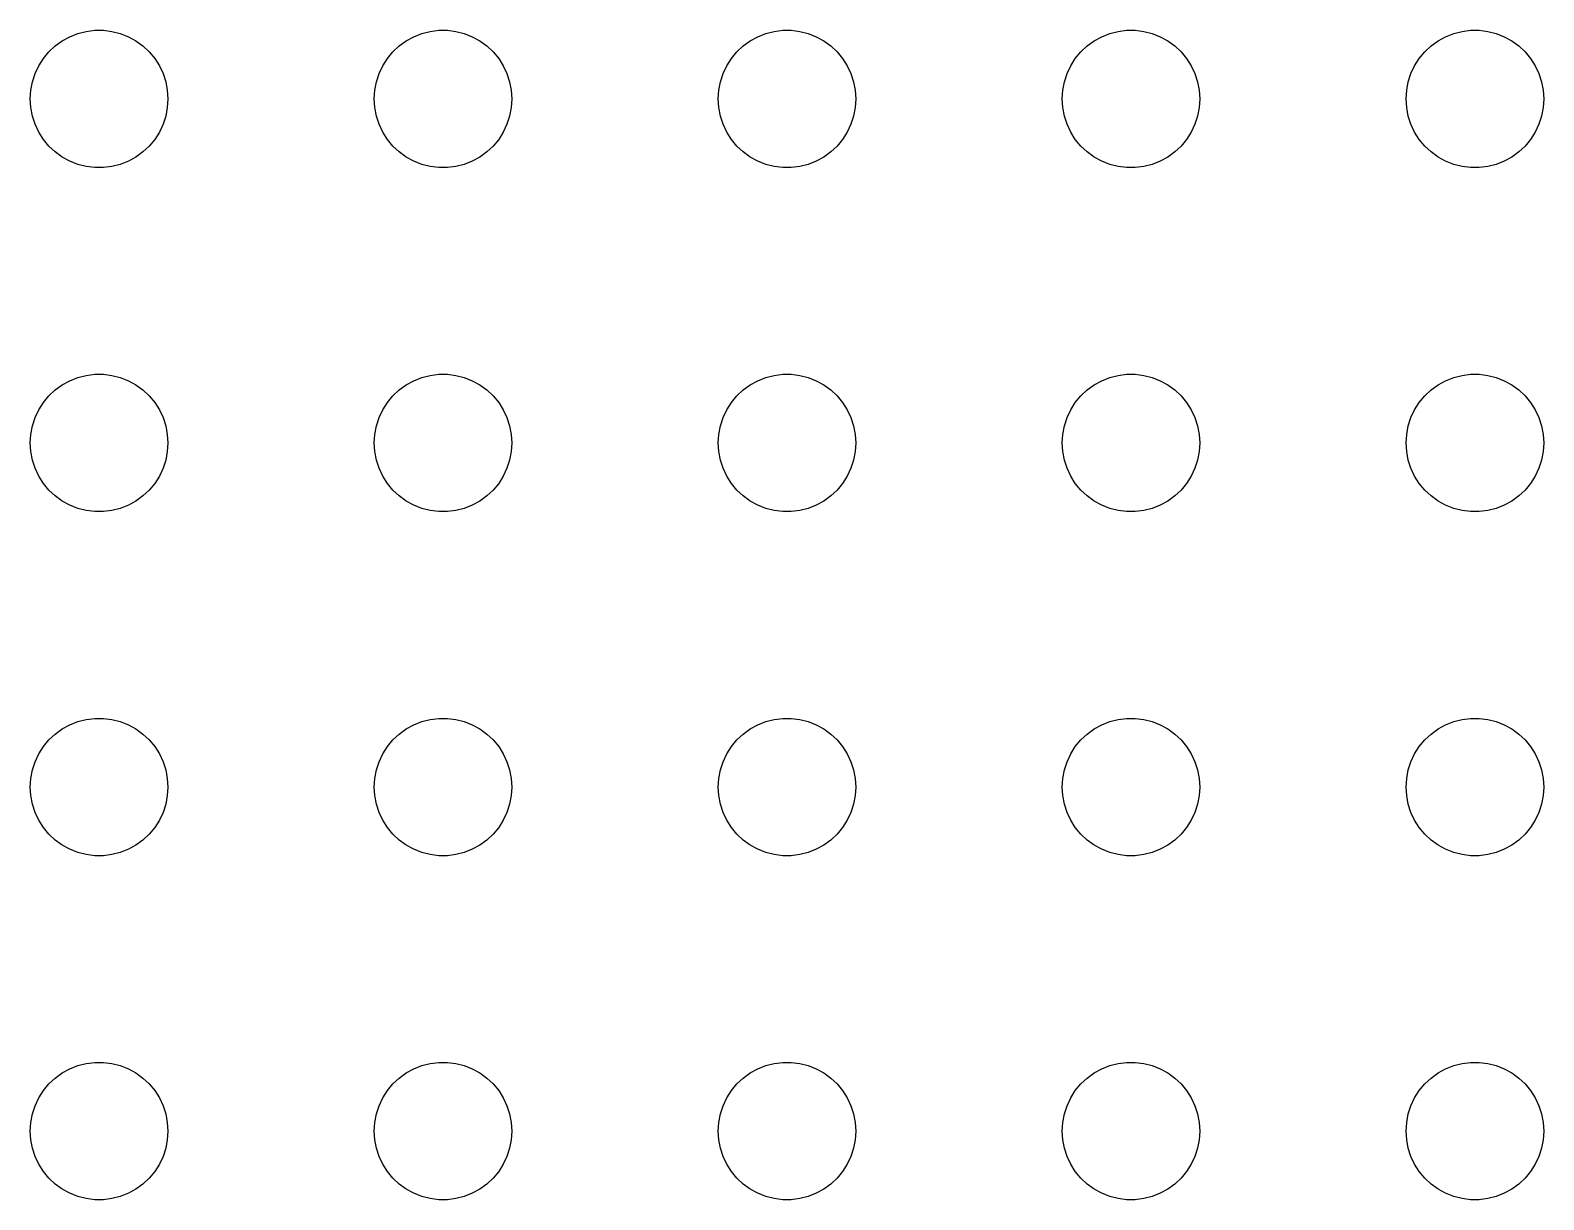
# Model space of a CAD drawing. Header units: metres. Extents: x -150 to 150, y -112 to 112.
# Drawn here: x 36 to 69, y -84 to -58.5 of the extents above; entities that cross this region are included whole.
import ezdxf

# ---------------------------------------------------------------- set-up
doc = ezdxf.new("R2010")
doc.units = ezdxf.units.M

msp = doc.modelspace()

# ---------------------------------------------------------------- linework, layer by layer
for p, q in [((36.5439, -58.8442), (36.6963, -58.7335)), ((36.6963, -58.7335), (36.8613, -58.6428)), ((36.8613, -58.6428), (37.0365, -58.5734)), ((37.0365, -58.5734), (37.2189, -58.5266)), ((37.2189, -58.5266), (37.4058, -58.503)), ((37.4058, -58.503), (37.5942, -58.503)), ((37.5942, -58.503), (37.7811, -58.5266)), ((37.7811, -58.5266), (37.9635, -58.5734)), ((37.9635, -58.5734), (38.1387, -58.6428)), ((38.1387, -58.6428), (38.3037, -58.7335)), ((38.3037, -58.7335), (38.4561, -58.8442)), ((44.0439, -58.8442), (44.1963, -58.7335)), ((44.1963, -58.7335), (44.3613, -58.6428)), ((44.3613, -58.6428), (44.5365, -58.5734)), ((44.5365, -58.5734), (44.7189, -58.5266)), ((44.7189, -58.5266), (44.9058, -58.503)), ((44.9058, -58.503), (45.0942, -58.503)), ((45.0942, -58.503), (45.2811, -58.5266)), ((45.2811, -58.5266), (45.4635, -58.5734)), ((45.4635, -58.5734), (45.6387, -58.6428)), ((45.6387, -58.6428), (45.8037, -58.7335)), ((45.8037, -58.7335), (45.9561, -58.8442)), ((51.5439, -58.8442), (51.6963, -58.7335)), ((51.6963, -58.7335), (51.8613, -58.6428)), ((51.8613, -58.6428), (52.0365, -58.5734)), ((52.0365, -58.5734), (52.2189, -58.5266)), ((52.2189, -58.5266), (52.4058, -58.503)), ((52.4058, -58.503), (52.5942, -58.503)), ((52.5942, -58.503), (52.7811, -58.5266)), ((52.7811, -58.5266), (52.9635, -58.5734)), ((52.9635, -58.5734), (53.1387, -58.6428)), ((53.1387, -58.6428), (53.3037, -58.7335)), ((53.3037, -58.7335), (53.4561, -58.8442)), ((59.0439, -58.8442), (59.1963, -58.7335)), ((59.1963, -58.7335), (59.3613, -58.6428)), ((59.3613, -58.6428), (59.5365, -58.5734)), ((59.5365, -58.5734), (59.7189, -58.5266)), ((59.7189, -58.5266), (59.9058, -58.503)), ((59.9058, -58.503), (60.0942, -58.503)), ((60.0942, -58.503), (60.2811, -58.5266)), ((60.2811, -58.5266), (60.4635, -58.5734)), ((60.4635, -58.5734), (60.6387, -58.6428)), ((60.6387, -58.6428), (60.8037, -58.7335)), ((60.8037, -58.7335), (60.9561, -58.8442)), ((66.5439, -58.8442), (66.6963, -58.7335)), ((66.6963, -58.7335), (66.8613, -58.6428)), ((66.8613, -58.6428), (67.0365, -58.5734)), ((67.0365, -58.5734), (67.2189, -58.5266)), ((67.2189, -58.5266), (67.4058, -58.503)), ((67.4058, -58.503), (67.5942, -58.503)), ((67.5942, -58.503), (67.7811, -58.5266)), ((67.7811, -58.5266), (67.9635, -58.5734)), ((67.9635, -58.5734), (68.1387, -58.6428)), ((68.1387, -58.6428), (68.3037, -58.7335)), ((68.3037, -58.7335), (68.4561, -58.8442)), ((36.2865, -59.1183), (36.4065, -58.9732)), ((36.4065, -58.9732), (36.5439, -58.8442)), ((38.4561, -58.8442), (38.5934, -58.9732)), ((38.5934, -58.9732), (38.7135, -59.1183)), ((43.7865, -59.1183), (43.9065, -58.9732)), ((43.9065, -58.9732), (44.0439, -58.8442)), ((45.9561, -58.8442), (46.0934, -58.9732)), ((46.0934, -58.9732), (46.2135, -59.1183)), ((51.2865, -59.1183), (51.4065, -58.9732)), ((51.4065, -58.9732), (51.5439, -58.8442)), ((53.4561, -58.8442), (53.5934, -58.9732)), ((53.5934, -58.9732), (53.7135, -59.1183)), ((58.7865, -59.1183), (58.9065, -58.9732)), ((58.9065, -58.9732), (59.0439, -58.8442)), ((60.9561, -58.8442), (61.0934, -58.9732)), ((61.0934, -58.9732), (61.2135, -59.1183)), ((66.2865, -59.1183), (66.4065, -58.9732)), ((66.4065, -58.9732), (66.5439, -58.8442)), ((68.4561, -58.8442), (68.5934, -58.9732)), ((68.5934, -58.9732), (68.7135, -59.1183)), ((36.1053, -59.4478), (36.1855, -59.2774)), ((36.1855, -59.2774), (36.2865, -59.1183)), ((38.7135, -59.1183), (38.8145, -59.2774)), ((38.8145, -59.2774), (38.8947, -59.4478)), ((43.6053, -59.4478), (43.6855, -59.2774)), ((43.6855, -59.2774), (43.7865, -59.1183)), ((46.2135, -59.1183), (46.3145, -59.2774)), ((46.3145, -59.2774), (46.3947, -59.4478)), ((51.1053, -59.4478), (51.1855, -59.2774)), ((51.1855, -59.2774), (51.2865, -59.1183)), ((53.7135, -59.1183), (53.8145, -59.2774)), ((53.8145, -59.2774), (53.8947, -59.4478)), ((58.6053, -59.4478), (58.6855, -59.2774)), ((58.6855, -59.2774), (58.7865, -59.1183)), ((61.2135, -59.1183), (61.3145, -59.2774)), ((61.3145, -59.2774), (61.3947, -59.4478)), ((66.1053, -59.4478), (66.1855, -59.2774)), ((66.1855, -59.2774), (66.2865, -59.1183)), ((68.7135, -59.1183), (68.8145, -59.2774)), ((68.8145, -59.2774), (68.8947, -59.4478)), ((36.0118, -59.812), (36.0471, -59.627)), ((36.0471, -59.627), (36.1053, -59.4478)), ((38.8947, -59.4478), (38.9529, -59.627)), ((38.9529, -59.627), (38.9882, -59.812)), ((43.5118, -59.812), (43.5471, -59.627)), ((43.5471, -59.627), (43.6053, -59.4478)), ((46.3947, -59.4478), (46.4529, -59.627)), ((46.4529, -59.627), (46.4882, -59.812)), ((51.0118, -59.812), (51.0471, -59.627)), ((51.0471, -59.627), (51.1053, -59.4478)), ((53.8947, -59.4478), (53.9529, -59.627)), ((53.9529, -59.627), (53.9882, -59.812)), ((58.5118, -59.812), (58.5471, -59.627)), ((58.5471, -59.627), (58.6053, -59.4478)), ((61.3947, -59.4478), (61.4529, -59.627)), ((61.4529, -59.627), (61.4882, -59.812)), ((66.0118, -59.812), (66.0471, -59.627)), ((66.0471, -59.627), (66.1053, -59.4478)), ((68.8947, -59.4478), (68.9529, -59.627)), ((68.9529, -59.627), (68.9882, -59.812)), ((36, -60), (36.0118, -59.812)), ((36.0118, -60.188), (36, -60)), ((38.9882, -59.812), (39, -60)), ((39, -60), (38.9882, -60.188)), ((43.5, -60), (43.5118, -59.812)), ((43.5118, -60.188), (43.5, -60)), ((46.4882, -59.812), (46.5, -60)), ((46.5, -60), (46.4882, -60.188)), ((51, -60), (51.0118, -59.812)), ((51.0118, -60.188), (51, -60)), ((53.9882, -59.812), (54, -60)), ((54, -60), (53.9882, -60.188)), ((58.5, -60), (58.5118, -59.812)), ((58.5118, -60.188), (58.5, -60)), ((61.4882, -59.812), (61.5, -60)), ((61.5, -60), (61.4882, -60.188)), ((66, -60), (66.0118, -59.812)), ((66.0118, -60.188), (66, -60)), ((68.9882, -59.812), (69, -60)), ((69, -60), (68.9882, -60.188)), ((36.0471, -60.373), (36.0118, -60.188)), ((36.1053, -60.5522), (36.0471, -60.373)), ((38.9529, -60.373), (38.8947, -60.5522)), ((38.9882, -60.188), (38.9529, -60.373)), ((43.5471, -60.373), (43.5118, -60.188)), ((43.6053, -60.5522), (43.5471, -60.373)), ((46.4529, -60.373), (46.3947, -60.5522)), ((46.4882, -60.188), (46.4529, -60.373)), ((51.0471, -60.373), (51.0118, -60.188)), ((51.1053, -60.5522), (51.0471, -60.373)), ((53.9529, -60.373), (53.8947, -60.5522)), ((53.9882, -60.188), (53.9529, -60.373)), ((58.5471, -60.373), (58.5118, -60.188)), ((58.6053, -60.5522), (58.5471, -60.373)), ((61.4529, -60.373), (61.3947, -60.5522)), ((61.4882, -60.188), (61.4529, -60.373)), ((66.0471, -60.373), (66.0118, -60.188)), ((66.1053, -60.5522), (66.0471, -60.373)), ((68.9529, -60.373), (68.8947, -60.5522)), ((68.9882, -60.188), (68.9529, -60.373)), ((36.1855, -60.7226), (36.1053, -60.5522)), ((38.8947, -60.5522), (38.8145, -60.7226)), ((43.6855, -60.7226), (43.6053, -60.5522)), ((46.3947, -60.5522), (46.3145, -60.7226)), ((51.1855, -60.7226), (51.1053, -60.5522)), ((53.8947, -60.5522), (53.8145, -60.7226)), ((58.6855, -60.7226), (58.6053, -60.5522)), ((61.3947, -60.5522), (61.3145, -60.7226)), ((66.1855, -60.7226), (66.1053, -60.5522)), ((68.8947, -60.5522), (68.8145, -60.7226)), ((36.2865, -60.8817), (36.1855, -60.7226)), ((36.4065, -61.0268), (36.2865, -60.8817)), ((36.5439, -61.1558), (36.4065, -61.0268)), ((38.5934, -61.0268), (38.4561, -61.1558)), ((38.7135, -60.8817), (38.5934, -61.0268)), ((38.8145, -60.7226), (38.7135, -60.8817)), ((43.7865, -60.8817), (43.6855, -60.7226)), ((43.9065, -61.0268), (43.7865, -60.8817)), ((44.0439, -61.1558), (43.9065, -61.0268)), ((46.0934, -61.0268), (45.9561, -61.1558)), ((46.2135, -60.8817), (46.0934, -61.0268)), ((46.3145, -60.7226), (46.2135, -60.8817)), ((51.2865, -60.8817), (51.1855, -60.7226)), ((51.4065, -61.0268), (51.2865, -60.8817)), ((51.5439, -61.1558), (51.4065, -61.0268)), ((53.5934, -61.0268), (53.4561, -61.1558)), ((53.7135, -60.8817), (53.5934, -61.0268)), ((53.8145, -60.7226), (53.7135, -60.8817)), ((58.7865, -60.8817), (58.6855, -60.7226)), ((58.9065, -61.0268), (58.7865, -60.8817)), ((59.0439, -61.1558), (58.9065, -61.0268)), ((61.0934, -61.0268), (60.9561, -61.1558)), ((61.2135, -60.8817), (61.0934, -61.0268)), ((61.3145, -60.7226), (61.2135, -60.8817)), ((66.2865, -60.8817), (66.1855, -60.7226)), ((66.4065, -61.0268), (66.2865, -60.8817)), ((66.5439, -61.1558), (66.4065, -61.0268)), ((68.5934, -61.0268), (68.4561, -61.1558)), ((68.7135, -60.8817), (68.5934, -61.0268)), ((68.8145, -60.7226), (68.7135, -60.8817)), ((36.6963, -61.2665), (36.5439, -61.1558)), ((36.8613, -61.3572), (36.6963, -61.2665)), ((37.0365, -61.4266), (36.8613, -61.3572)), ((38.1387, -61.3572), (37.9635, -61.4266)), ((38.3037, -61.2665), (38.1387, -61.3572)), ((38.4561, -61.1558), (38.3037, -61.2665)), ((44.1963, -61.2665), (44.0439, -61.1558)), ((44.3613, -61.3572), (44.1963, -61.2665)), ((44.5365, -61.4266), (44.3613, -61.3572)), ((45.6387, -61.3572), (45.4635, -61.4266)), ((45.8037, -61.2665), (45.6387, -61.3572)), ((45.9561, -61.1558), (45.8037, -61.2665)), ((51.6963, -61.2665), (51.5439, -61.1558)), ((51.8613, -61.3572), (51.6963, -61.2665)), ((52.0365, -61.4266), (51.8613, -61.3572)), ((53.1387, -61.3572), (52.9635, -61.4266)), ((53.3037, -61.2665), (53.1387, -61.3572)), ((53.4561, -61.1558), (53.3037, -61.2665)), ((59.1963, -61.2665), (59.0439, -61.1558)), ((59.3613, -61.3572), (59.1963, -61.2665)), ((59.5365, -61.4266), (59.3613, -61.3572)), ((60.6387, -61.3572), (60.4635, -61.4266)), ((60.8037, -61.2665), (60.6387, -61.3572)), ((60.9561, -61.1558), (60.8037, -61.2665)), ((66.6963, -61.2665), (66.5439, -61.1558)), ((66.8613, -61.3572), (66.6963, -61.2665)), ((67.0365, -61.4266), (66.8613, -61.3572)), ((68.1387, -61.3572), (67.9635, -61.4266)), ((68.3037, -61.2665), (68.1387, -61.3572)), ((68.4561, -61.1558), (68.3037, -61.2665)), ((37.2189, -61.4734), (37.0365, -61.4266)), ((37.4058, -61.497), (37.2189, -61.4734)), ((37.5942, -61.497), (37.4058, -61.497)), ((37.7811, -61.4734), (37.5942, -61.497)), ((37.9635, -61.4266), (37.7811, -61.4734)), ((44.7189, -61.4734), (44.5365, -61.4266)), ((44.9058, -61.497), (44.7189, -61.4734)), ((45.0942, -61.497), (44.9058, -61.497)), ((45.2811, -61.4734), (45.0942, -61.497)), ((45.4635, -61.4266), (45.2811, -61.4734)), ((52.2189, -61.4734), (52.0365, -61.4266)), ((52.4058, -61.497), (52.2189, -61.4734)), ((52.5942, -61.497), (52.4058, -61.497)), ((52.7811, -61.4734), (52.5942, -61.497)), ((52.9635, -61.4266), (52.7811, -61.4734)), ((59.7189, -61.4734), (59.5365, -61.4266)), ((59.9058, -61.497), (59.7189, -61.4734)), ((60.0942, -61.497), (59.9058, -61.497)), ((60.2811, -61.4734), (60.0942, -61.497)), ((60.4635, -61.4266), (60.2811, -61.4734)), ((67.2189, -61.4734), (67.0365, -61.4266)), ((67.4058, -61.497), (67.2189, -61.4734)), ((67.5942, -61.497), (67.4058, -61.497)), ((67.7811, -61.4734), (67.5942, -61.497)), ((67.9635, -61.4266), (67.7811, -61.4734)), ((36.5439, -66.3442), (36.6963, -66.2335)), ((36.6963, -66.2335), (36.8613, -66.1428)), ((36.8613, -66.1428), (37.0365, -66.0734)), ((37.0365, -66.0734), (37.2189, -66.0266)), ((37.2189, -66.0266), (37.4058, -66.003)), ((37.4058, -66.003), (37.5942, -66.003)), ((37.5942, -66.003), (37.7811, -66.0266)), ((37.7811, -66.0266), (37.9635, -66.0734)), ((37.9635, -66.0734), (38.1387, -66.1428)), ((38.1387, -66.1428), (38.3037, -66.2335)), ((38.3037, -66.2335), (38.4561, -66.3442)), ((44.0439, -66.3442), (44.1963, -66.2335)), ((44.1963, -66.2335), (44.3613, -66.1428)), ((44.3613, -66.1428), (44.5365, -66.0734)), ((44.5365, -66.0734), (44.7189, -66.0266)), ((44.7189, -66.0266), (44.9058, -66.003)), ((44.9058, -66.003), (45.0942, -66.003)), ((45.0942, -66.003), (45.2811, -66.0266)), ((45.2811, -66.0266), (45.4635, -66.0734)), ((45.4635, -66.0734), (45.6387, -66.1428)), ((45.6387, -66.1428), (45.8037, -66.2335)), ((45.8037, -66.2335), (45.9561, -66.3442)), ((51.5439, -66.3442), (51.6963, -66.2335)), ((51.6963, -66.2335), (51.8613, -66.1428)), ((51.8613, -66.1428), (52.0365, -66.0734)), ((52.0365, -66.0734), (52.2189, -66.0266)), ((52.2189, -66.0266), (52.4058, -66.003)), ((52.4058, -66.003), (52.5942, -66.003)), ((52.5942, -66.003), (52.7811, -66.0266)), ((52.7811, -66.0266), (52.9635, -66.0734)), ((52.9635, -66.0734), (53.1387, -66.1428)), ((53.1387, -66.1428), (53.3037, -66.2335)), ((53.3037, -66.2335), (53.4561, -66.3442)), ((59.0439, -66.3442), (59.1963, -66.2335)), ((59.1963, -66.2335), (59.3613, -66.1428)), ((59.3613, -66.1428), (59.5365, -66.0734)), ((59.5365, -66.0734), (59.7189, -66.0266)), ((59.7189, -66.0266), (59.9058, -66.003)), ((59.9058, -66.003), (60.0942, -66.003)), ((60.0942, -66.003), (60.2811, -66.0266)), ((60.2811, -66.0266), (60.4635, -66.0734)), ((60.4635, -66.0734), (60.6387, -66.1428)), ((60.6387, -66.1428), (60.8037, -66.2335)), ((60.8037, -66.2335), (60.9561, -66.3442)), ((66.5439, -66.3442), (66.6963, -66.2335)), ((66.6963, -66.2335), (66.8613, -66.1428)), ((66.8613, -66.1428), (67.0365, -66.0734)), ((67.0365, -66.0734), (67.2189, -66.0266)), ((67.2189, -66.0266), (67.4058, -66.003)), ((67.4058, -66.003), (67.5942, -66.003)), ((67.5942, -66.003), (67.7811, -66.0266)), ((67.7811, -66.0266), (67.9635, -66.0734)), ((67.9635, -66.0734), (68.1387, -66.1428)), ((68.1387, -66.1428), (68.3037, -66.2335)), ((68.3037, -66.2335), (68.4561, -66.3442)), ((36.1855, -66.7774), (36.2865, -66.6183)), ((36.2865, -66.6183), (36.4065, -66.4732)), ((36.4065, -66.4732), (36.5439, -66.3442)), ((38.4561, -66.3442), (38.5934, -66.4732)), ((38.5934, -66.4732), (38.7135, -66.6183)), ((38.7135, -66.6183), (38.8145, -66.7774)), ((43.6855, -66.7774), (43.7865, -66.6183)), ((43.7865, -66.6183), (43.9065, -66.4732)), ((43.9065, -66.4732), (44.0439, -66.3442)), ((45.9561, -66.3442), (46.0934, -66.4732)), ((46.0934, -66.4732), (46.2135, -66.6183)), ((46.2135, -66.6183), (46.3145, -66.7774)), ((51.1855, -66.7774), (51.2865, -66.6183)), ((51.2865, -66.6183), (51.4065, -66.4732)), ((51.4065, -66.4732), (51.5439, -66.3442)), ((53.4561, -66.3442), (53.5934, -66.4732)), ((53.5934, -66.4732), (53.7135, -66.6183)), ((53.7135, -66.6183), (53.8145, -66.7774)), ((58.6855, -66.7774), (58.7865, -66.6183)), ((58.7865, -66.6183), (58.9065, -66.4732)), ((58.9065, -66.4732), (59.0439, -66.3442)), ((60.9561, -66.3442), (61.0934, -66.4732)), ((61.0934, -66.4732), (61.2135, -66.6183)), ((61.2135, -66.6183), (61.3145, -66.7774)), ((66.1855, -66.7774), (66.2865, -66.6183)), ((66.2865, -66.6183), (66.4065, -66.4732)), ((66.4065, -66.4732), (66.5439, -66.3442)), ((68.4561, -66.3442), (68.5934, -66.4732)), ((68.5934, -66.4732), (68.7135, -66.6183)), ((68.7135, -66.6183), (68.8145, -66.7774)), ((36.0471, -67.127), (36.1053, -66.9478)), ((36.1053, -66.9478), (36.1855, -66.7774)), ((38.8145, -66.7774), (38.8947, -66.9478)), ((38.8947, -66.9478), (38.9529, -67.127)), ((43.5471, -67.127), (43.6053, -66.9478)), ((43.6053, -66.9478), (43.6855, -66.7774)), ((46.3145, -66.7774), (46.3947, -66.9478)), ((46.3947, -66.9478), (46.4529, -67.127)), ((51.0471, -67.127), (51.1053, -66.9478)), ((51.1053, -66.9478), (51.1855, -66.7774)), ((53.8145, -66.7774), (53.8947, -66.9478)), ((53.8947, -66.9478), (53.9529, -67.127)), ((58.5471, -67.127), (58.6053, -66.9478)), ((58.6053, -66.9478), (58.6855, -66.7774)), ((61.3145, -66.7774), (61.3947, -66.9478)), ((61.3947, -66.9478), (61.4529, -67.127)), ((66.0471, -67.127), (66.1053, -66.9478)), ((66.1053, -66.9478), (66.1855, -66.7774)), ((68.8145, -66.7774), (68.8947, -66.9478)), ((68.8947, -66.9478), (68.9529, -67.127)), ((36, -67.5), (36.0118, -67.312)), ((36.0118, -67.312), (36.0471, -67.127)), ((38.9529, -67.127), (38.9882, -67.312)), ((38.9882, -67.312), (39, -67.5)), ((43.5, -67.5), (43.5118, -67.312)), ((43.5118, -67.312), (43.5471, -67.127)), ((46.4529, -67.127), (46.4882, -67.312)), ((46.4882, -67.312), (46.5, -67.5)), ((51, -67.5), (51.0118, -67.312)), ((51.0118, -67.312), (51.0471, -67.127)), ((53.9529, -67.127), (53.9882, -67.312)), ((53.9882, -67.312), (54, -67.5)), ((58.5, -67.5), (58.5118, -67.312)), ((58.5118, -67.312), (58.5471, -67.127)), ((61.4529, -67.127), (61.4882, -67.312)), ((61.4882, -67.312), (61.5, -67.5)), ((66, -67.5), (66.0118, -67.312)), ((66.0118, -67.312), (66.0471, -67.127)), ((68.9529, -67.127), (68.9882, -67.312)), ((68.9882, -67.312), (69, -67.5)), ((36.0118, -67.688), (36, -67.5)), ((39, -67.5), (38.9882, -67.688)), ((43.5118, -67.688), (43.5, -67.5)), ((46.5, -67.5), (46.4882, -67.688)), ((51.0118, -67.688), (51, -67.5)), ((54, -67.5), (53.9882, -67.688)), ((58.5118, -67.688), (58.5, -67.5)), ((61.5, -67.5), (61.4882, -67.688)), ((66.0118, -67.688), (66, -67.5)), ((69, -67.5), (68.9882, -67.688)), ((36.0471, -67.873), (36.0118, -67.688)), ((36.1053, -68.0522), (36.0471, -67.873)), ((38.9529, -67.873), (38.8947, -68.0522)), ((38.9882, -67.688), (38.9529, -67.873)), ((43.5471, -67.873), (43.5118, -67.688)), ((43.6053, -68.0522), (43.5471, -67.873)), ((46.4529, -67.873), (46.3947, -68.0522)), ((46.4882, -67.688), (46.4529, -67.873)), ((51.0471, -67.873), (51.0118, -67.688)), ((51.1053, -68.0522), (51.0471, -67.873)), ((53.9529, -67.873), (53.8947, -68.0522)), ((53.9882, -67.688), (53.9529, -67.873)), ((58.5471, -67.873), (58.5118, -67.688)), ((58.6053, -68.0522), (58.5471, -67.873)), ((61.4529, -67.873), (61.3947, -68.0522)), ((61.4882, -67.688), (61.4529, -67.873)), ((66.0471, -67.873), (66.0118, -67.688)), ((66.1053, -68.0522), (66.0471, -67.873)), ((68.9529, -67.873), (68.8947, -68.0522)), ((68.9882, -67.688), (68.9529, -67.873)), ((36.1855, -68.2226), (36.1053, -68.0522)), ((36.2865, -68.3817), (36.1855, -68.2226)), ((38.8145, -68.2226), (38.7135, -68.3817)), ((38.8947, -68.0522), (38.8145, -68.2226)), ((43.6855, -68.2226), (43.6053, -68.0522)), ((43.7865, -68.3817), (43.6855, -68.2226)), ((46.3145, -68.2226), (46.2135, -68.3817)), ((46.3947, -68.0522), (46.3145, -68.2226)), ((51.1855, -68.2226), (51.1053, -68.0522)), ((51.2865, -68.3817), (51.1855, -68.2226)), ((53.8145, -68.2226), (53.7135, -68.3817)), ((53.8947, -68.0522), (53.8145, -68.2226)), ((58.6855, -68.2226), (58.6053, -68.0522)), ((58.7865, -68.3817), (58.6855, -68.2226)), ((61.3145, -68.2226), (61.2135, -68.3817)), ((61.3947, -68.0522), (61.3145, -68.2226)), ((66.1855, -68.2226), (66.1053, -68.0522)), ((66.2865, -68.3817), (66.1855, -68.2226)), ((68.8145, -68.2226), (68.7135, -68.3817)), ((68.8947, -68.0522), (68.8145, -68.2226)), ((36.4065, -68.5268), (36.2865, -68.3817)), ((36.5439, -68.6558), (36.4065, -68.5268)), ((38.5934, -68.5268), (38.4561, -68.6558)), ((38.7135, -68.3817), (38.5934, -68.5268)), ((43.9065, -68.5268), (43.7865, -68.3817)), ((44.0439, -68.6558), (43.9065, -68.5268)), ((46.0934, -68.5268), (45.9561, -68.6558)), ((46.2135, -68.3817), (46.0934, -68.5268)), ((51.4065, -68.5268), (51.2865, -68.3817)), ((51.5439, -68.6558), (51.4065, -68.5268)), ((53.5934, -68.5268), (53.4561, -68.6558)), ((53.7135, -68.3817), (53.5934, -68.5268)), ((58.9065, -68.5268), (58.7865, -68.3817)), ((59.0439, -68.6558), (58.9065, -68.5268)), ((61.0934, -68.5268), (60.9561, -68.6558)), ((61.2135, -68.3817), (61.0934, -68.5268)), ((66.4065, -68.5268), (66.2865, -68.3817)), ((66.5439, -68.6558), (66.4065, -68.5268)), ((68.5934, -68.5268), (68.4561, -68.6558)), ((68.7135, -68.3817), (68.5934, -68.5268)), ((36.6963, -68.7665), (36.5439, -68.6558)), ((36.8613, -68.8572), (36.6963, -68.7665)), ((37.0365, -68.9266), (36.8613, -68.8572)), ((37.2189, -68.9734), (37.0365, -68.9266)), ((37.9635, -68.9266), (37.7811, -68.9734)), ((38.1387, -68.8572), (37.9635, -68.9266)), ((38.3037, -68.7665), (38.1387, -68.8572)), ((38.4561, -68.6558), (38.3037, -68.7665)), ((44.1963, -68.7665), (44.0439, -68.6558)), ((44.3613, -68.8572), (44.1963, -68.7665)), ((44.5365, -68.9266), (44.3613, -68.8572)), ((44.7189, -68.9734), (44.5365, -68.9266)), ((45.4635, -68.9266), (45.2811, -68.9734)), ((45.6387, -68.8572), (45.4635, -68.9266)), ((45.8037, -68.7665), (45.6387, -68.8572)), ((45.9561, -68.6558), (45.8037, -68.7665)), ((51.6963, -68.7665), (51.5439, -68.6558)), ((51.8613, -68.8572), (51.6963, -68.7665)), ((52.0365, -68.9266), (51.8613, -68.8572)), ((52.2189, -68.9734), (52.0365, -68.9266)), ((52.9635, -68.9266), (52.7811, -68.9734)), ((53.1387, -68.8572), (52.9635, -68.9266)), ((53.3037, -68.7665), (53.1387, -68.8572)), ((53.4561, -68.6558), (53.3037, -68.7665)), ((59.1963, -68.7665), (59.0439, -68.6558)), ((59.3613, -68.8572), (59.1963, -68.7665)), ((59.5365, -68.9266), (59.3613, -68.8572)), ((59.7189, -68.9734), (59.5365, -68.9266)), ((60.4635, -68.9266), (60.2811, -68.9734)), ((60.6387, -68.8572), (60.4635, -68.9266)), ((60.8037, -68.7665), (60.6387, -68.8572)), ((60.9561, -68.6558), (60.8037, -68.7665)), ((66.6963, -68.7665), (66.5439, -68.6558)), ((66.8613, -68.8572), (66.6963, -68.7665)), ((67.0365, -68.9266), (66.8613, -68.8572)), ((67.2189, -68.9734), (67.0365, -68.9266)), ((67.9635, -68.9266), (67.7811, -68.9734)), ((68.1387, -68.8572), (67.9635, -68.9266)), ((68.3037, -68.7665), (68.1387, -68.8572)), ((68.4561, -68.6558), (68.3037, -68.7665)), ((37.4058, -68.997), (37.2189, -68.9734)), ((37.5942, -68.997), (37.4058, -68.997)), ((37.7811, -68.9734), (37.5942, -68.997)), ((44.9058, -68.997), (44.7189, -68.9734)), ((45.0942, -68.997), (44.9058, -68.997)), ((45.2811, -68.9734), (45.0942, -68.997)), ((52.4058, -68.997), (52.2189, -68.9734)), ((52.5942, -68.997), (52.4058, -68.997)), ((52.7811, -68.9734), (52.5942, -68.997)), ((59.9058, -68.997), (59.7189, -68.9734)), ((60.0942, -68.997), (59.9058, -68.997)), ((60.2811, -68.9734), (60.0942, -68.997)), ((67.4058, -68.997), (67.2189, -68.9734)), ((67.5942, -68.997), (67.4058, -68.997)), ((67.7811, -68.9734), (67.5942, -68.997)), ((36.8613, -73.6428), (37.0365, -73.5734)), ((37.0365, -73.5734), (37.2189, -73.5266)), ((37.2189, -73.5266), (37.4058, -73.503)), ((37.4058, -73.503), (37.5942, -73.503)), ((37.5942, -73.503), (37.7811, -73.5266)), ((37.7811, -73.5266), (37.9635, -73.5734)), ((37.9635, -73.5734), (38.1387, -73.6428)), ((44.3613, -73.6428), (44.5365, -73.5734)), ((44.5365, -73.5734), (44.7189, -73.5266)), ((44.7189, -73.5266), (44.9058, -73.503)), ((44.9058, -73.503), (45.0942, -73.503)), ((45.0942, -73.503), (45.2811, -73.5266)), ((45.2811, -73.5266), (45.4635, -73.5734)), ((45.4635, -73.5734), (45.6387, -73.6428)), ((51.8613, -73.6428), (52.0365, -73.5734)), ((52.0365, -73.5734), (52.2189, -73.5266)), ((52.2189, -73.5266), (52.4058, -73.503)), ((52.4058, -73.503), (52.5942, -73.503)), ((52.5942, -73.503), (52.7811, -73.5266)), ((52.7811, -73.5266), (52.9635, -73.5734)), ((52.9635, -73.5734), (53.1387, -73.6428)), ((59.3613, -73.6428), (59.5365, -73.5734)), ((59.5365, -73.5734), (59.7189, -73.5266)), ((59.7189, -73.5266), (59.9058, -73.503)), ((59.9058, -73.503), (60.0942, -73.503)), ((60.0942, -73.503), (60.2811, -73.5266)), ((60.2811, -73.5266), (60.4635, -73.5734)), ((60.4635, -73.5734), (60.6387, -73.6428)), ((66.8613, -73.6428), (67.0365, -73.5734)), ((67.0365, -73.5734), (67.2189, -73.5266)), ((67.2189, -73.5266), (67.4058, -73.503)), ((67.4058, -73.503), (67.5942, -73.503)), ((67.5942, -73.503), (67.7811, -73.5266)), ((67.7811, -73.5266), (67.9635, -73.5734)), ((67.9635, -73.5734), (68.1387, -73.6428)), ((36.4065, -73.9732), (36.5439, -73.8442)), ((36.5439, -73.8442), (36.6963, -73.7335)), ((36.6963, -73.7335), (36.8613, -73.6428)), ((38.1387, -73.6428), (38.3037, -73.7335)), ((38.3037, -73.7335), (38.4561, -73.8442)), ((38.4561, -73.8442), (38.5934, -73.9732)), ((43.9065, -73.9732), (44.0439, -73.8442)), ((44.0439, -73.8442), (44.1963, -73.7335)), ((44.1963, -73.7335), (44.3613, -73.6428)), ((45.6387, -73.6428), (45.8037, -73.7335)), ((45.8037, -73.7335), (45.9561, -73.8442)), ((45.9561, -73.8442), (46.0934, -73.9732)), ((51.4065, -73.9732), (51.5439, -73.8442)), ((51.5439, -73.8442), (51.6963, -73.7335)), ((51.6963, -73.7335), (51.8613, -73.6428)), ((53.1387, -73.6428), (53.3037, -73.7335)), ((53.3037, -73.7335), (53.4561, -73.8442)), ((53.4561, -73.8442), (53.5934, -73.9732)), ((58.9065, -73.9732), (59.0439, -73.8442)), ((59.0439, -73.8442), (59.1963, -73.7335)), ((59.1963, -73.7335), (59.3613, -73.6428)), ((60.6387, -73.6428), (60.8037, -73.7335)), ((60.8037, -73.7335), (60.9561, -73.8442)), ((60.9561, -73.8442), (61.0934, -73.9732)), ((66.4065, -73.9732), (66.5439, -73.8442)), ((66.5439, -73.8442), (66.6963, -73.7335)), ((66.6963, -73.7335), (66.8613, -73.6428)), ((68.1387, -73.6428), (68.3037, -73.7335)), ((68.3037, -73.7335), (68.4561, -73.8442)), ((68.4561, -73.8442), (68.5934, -73.9732)), ((36.1855, -74.2774), (36.2865, -74.1183)), ((36.2865, -74.1183), (36.4065, -73.9732)), ((38.5934, -73.9732), (38.7135, -74.1183)), ((38.7135, -74.1183), (38.8145, -74.2774)), ((43.6855, -74.2774), (43.7865, -74.1183)), ((43.7865, -74.1183), (43.9065, -73.9732)), ((46.0934, -73.9732), (46.2135, -74.1183)), ((46.2135, -74.1183), (46.3145, -74.2774)), ((51.1855, -74.2774), (51.2865, -74.1183)), ((51.2865, -74.1183), (51.4065, -73.9732)), ((53.5934, -73.9732), (53.7135, -74.1183)), ((53.7135, -74.1183), (53.8145, -74.2774)), ((58.6855, -74.2774), (58.7865, -74.1183)), ((58.7865, -74.1183), (58.9065, -73.9732)), ((61.0934, -73.9732), (61.2135, -74.1183)), ((61.2135, -74.1183), (61.3145, -74.2774)), ((66.1855, -74.2774), (66.2865, -74.1183)), ((66.2865, -74.1183), (66.4065, -73.9732)), ((68.5934, -73.9732), (68.7135, -74.1183)), ((68.7135, -74.1183), (68.8145, -74.2774)), ((36.0471, -74.627), (36.1053, -74.4478)), ((36.1053, -74.4478), (36.1855, -74.2774)), ((38.8145, -74.2774), (38.8947, -74.4478)), ((38.8947, -74.4478), (38.9529, -74.627)), ((43.5471, -74.627), (43.6053, -74.4478)), ((43.6053, -74.4478), (43.6855, -74.2774)), ((46.3145, -74.2774), (46.3947, -74.4478)), ((46.3947, -74.4478), (46.4529, -74.627)), ((51.0471, -74.627), (51.1053, -74.4478)), ((51.1053, -74.4478), (51.1855, -74.2774)), ((53.8145, -74.2774), (53.8947, -74.4478)), ((53.8947, -74.4478), (53.9529, -74.627)), ((58.5471, -74.627), (58.6053, -74.4478)), ((58.6053, -74.4478), (58.6855, -74.2774)), ((61.3145, -74.2774), (61.3947, -74.4478)), ((61.3947, -74.4478), (61.4529, -74.627)), ((66.0471, -74.627), (66.1053, -74.4478)), ((66.1053, -74.4478), (66.1855, -74.2774)), ((68.8145, -74.2774), (68.8947, -74.4478)), ((68.8947, -74.4478), (68.9529, -74.627)), ((36, -75), (36.0118, -74.812)), ((36.0118, -74.812), (36.0471, -74.627)), ((38.9529, -74.627), (38.9882, -74.812)), ((38.9882, -74.812), (39, -75)), ((43.5, -75), (43.5118, -74.812)), ((43.5118, -74.812), (43.5471, -74.627)), ((46.4529, -74.627), (46.4882, -74.812)), ((46.4882, -74.812), (46.5, -75)), ((51, -75), (51.0118, -74.812)), ((51.0118, -74.812), (51.0471, -74.627)), ((53.9529, -74.627), (53.9882, -74.812)), ((53.9882, -74.812), (54, -75)), ((58.5, -75), (58.5118, -74.812)), ((58.5118, -74.812), (58.5471, -74.627)), ((61.4529, -74.627), (61.4882, -74.812)), ((61.4882, -74.812), (61.5, -75)), ((66, -75), (66.0118, -74.812)), ((66.0118, -74.812), (66.0471, -74.627)), ((68.9529, -74.627), (68.9882, -74.812)), ((68.9882, -74.812), (69, -75)), ((36.0118, -75.188), (36, -75)), ((36.0471, -75.373), (36.0118, -75.188)), ((38.9882, -75.188), (38.9529, -75.373)), ((39, -75), (38.9882, -75.188)), ((43.5118, -75.188), (43.5, -75)), ((43.5471, -75.373), (43.5118, -75.188)), ((46.4882, -75.188), (46.4529, -75.373)), ((46.5, -75), (46.4882, -75.188)), ((51.0118, -75.188), (51, -75)), ((51.0471, -75.373), (51.0118, -75.188)), ((53.9882, -75.188), (53.9529, -75.373)), ((54, -75), (53.9882, -75.188)), ((58.5118, -75.188), (58.5, -75)), ((58.5471, -75.373), (58.5118, -75.188)), ((61.4882, -75.188), (61.4529, -75.373)), ((61.5, -75), (61.4882, -75.188)), ((66.0118, -75.188), (66, -75)), ((66.0471, -75.373), (66.0118, -75.188)), ((68.9882, -75.188), (68.9529, -75.373)), ((69, -75), (68.9882, -75.188)), ((36.1053, -75.5522), (36.0471, -75.373)), ((36.1855, -75.7226), (36.1053, -75.5522)), ((38.8947, -75.5522), (38.8145, -75.7226)), ((38.9529, -75.373), (38.8947, -75.5522)), ((43.6053, -75.5522), (43.5471, -75.373)), ((43.6855, -75.7226), (43.6053, -75.5522)), ((46.3947, -75.5522), (46.3145, -75.7226)), ((46.4529, -75.373), (46.3947, -75.5522)), ((51.1053, -75.5522), (51.0471, -75.373)), ((51.1855, -75.7226), (51.1053, -75.5522)), ((53.8947, -75.5522), (53.8145, -75.7226)), ((53.9529, -75.373), (53.8947, -75.5522)), ((58.6053, -75.5522), (58.5471, -75.373)), ((58.6855, -75.7226), (58.6053, -75.5522)), ((61.3947, -75.5522), (61.3145, -75.7226)), ((61.4529, -75.373), (61.3947, -75.5522)), ((66.1053, -75.5522), (66.0471, -75.373)), ((66.1855, -75.7226), (66.1053, -75.5522)), ((68.8947, -75.5522), (68.8145, -75.7226)), ((68.9529, -75.373), (68.8947, -75.5522)), ((36.2865, -75.8817), (36.1855, -75.7226)), ((36.4065, -76.0268), (36.2865, -75.8817)), ((38.7135, -75.8817), (38.5934, -76.0268)), ((38.8145, -75.7226), (38.7135, -75.8817)), ((43.7865, -75.8817), (43.6855, -75.7226)), ((43.9065, -76.0268), (43.7865, -75.8817)), ((46.2135, -75.8817), (46.0934, -76.0268)), ((46.3145, -75.7226), (46.2135, -75.8817)), ((51.2865, -75.8817), (51.1855, -75.7226)), ((51.4065, -76.0268), (51.2865, -75.8817)), ((53.7135, -75.8817), (53.5934, -76.0268)), ((53.8145, -75.7226), (53.7135, -75.8817)), ((58.7865, -75.8817), (58.6855, -75.7226)), ((58.9065, -76.0268), (58.7865, -75.8817)), ((61.2135, -75.8817), (61.0934, -76.0268)), ((61.3145, -75.7226), (61.2135, -75.8817)), ((66.2865, -75.8817), (66.1855, -75.7226)), ((66.4065, -76.0268), (66.2865, -75.8817)), ((68.7135, -75.8817), (68.5934, -76.0268)), ((68.8145, -75.7226), (68.7135, -75.8817)), ((36.5439, -76.1558), (36.4065, -76.0268)), ((36.6963, -76.2665), (36.5439, -76.1558)), ((38.4561, -76.1558), (38.3037, -76.2665)), ((38.5934, -76.0268), (38.4561, -76.1558)), ((44.0439, -76.1558), (43.9065, -76.0268)), ((44.1963, -76.2665), (44.0439, -76.1558)), ((45.9561, -76.1558), (45.8037, -76.2665)), ((46.0934, -76.0268), (45.9561, -76.1558)), ((51.5439, -76.1558), (51.4065, -76.0268)), ((51.6963, -76.2665), (51.5439, -76.1558)), ((53.4561, -76.1558), (53.3037, -76.2665)), ((53.5934, -76.0268), (53.4561, -76.1558)), ((59.0439, -76.1558), (58.9065, -76.0268)), ((59.1963, -76.2665), (59.0439, -76.1558)), ((60.9561, -76.1558), (60.8037, -76.2665)), ((61.0934, -76.0268), (60.9561, -76.1558)), ((66.5439, -76.1558), (66.4065, -76.0268)), ((66.6963, -76.2665), (66.5439, -76.1558)), ((68.4561, -76.1558), (68.3037, -76.2665)), ((68.5934, -76.0268), (68.4561, -76.1558)), ((36.8613, -76.3572), (36.6963, -76.2665)), ((37.0365, -76.4266), (36.8613, -76.3572)), ((37.2189, -76.4734), (37.0365, -76.4266)), ((37.4058, -76.497), (37.2189, -76.4734)), ((37.5942, -76.497), (37.4058, -76.497)), ((37.7811, -76.4734), (37.5942, -76.497)), ((37.9635, -76.4266), (37.7811, -76.4734)), ((38.1387, -76.3572), (37.9635, -76.4266)), ((38.3037, -76.2665), (38.1387, -76.3572)), ((44.3613, -76.3572), (44.1963, -76.2665)), ((44.5365, -76.4266), (44.3613, -76.3572)), ((44.7189, -76.4734), (44.5365, -76.4266)), ((44.9058, -76.497), (44.7189, -76.4734)), ((45.0942, -76.497), (44.9058, -76.497)), ((45.2811, -76.4734), (45.0942, -76.497)), ((45.4635, -76.4266), (45.2811, -76.4734)), ((45.6387, -76.3572), (45.4635, -76.4266)), ((45.8037, -76.2665), (45.6387, -76.3572)), ((51.8613, -76.3572), (51.6963, -76.2665)), ((52.0365, -76.4266), (51.8613, -76.3572)), ((52.2189, -76.4734), (52.0365, -76.4266)), ((52.4058, -76.497), (52.2189, -76.4734)), ((52.5942, -76.497), (52.4058, -76.497)), ((52.7811, -76.4734), (52.5942, -76.497)), ((52.9635, -76.4266), (52.7811, -76.4734)), ((53.1387, -76.3572), (52.9635, -76.4266)), ((53.3037, -76.2665), (53.1387, -76.3572)), ((59.3613, -76.3572), (59.1963, -76.2665)), ((59.5365, -76.4266), (59.3613, -76.3572)), ((59.7189, -76.4734), (59.5365, -76.4266)), ((59.9058, -76.497), (59.7189, -76.4734)), ((60.0942, -76.497), (59.9058, -76.497)), ((60.2811, -76.4734), (60.0942, -76.497)), ((60.4635, -76.4266), (60.2811, -76.4734)), ((60.6387, -76.3572), (60.4635, -76.4266)), ((60.8037, -76.2665), (60.6387, -76.3572)), ((66.8613, -76.3572), (66.6963, -76.2665)), ((67.0365, -76.4266), (66.8613, -76.3572)), ((67.2189, -76.4734), (67.0365, -76.4266)), ((67.4058, -76.497), (67.2189, -76.4734)), ((67.5942, -76.497), (67.4058, -76.497)), ((67.7811, -76.4734), (67.5942, -76.497)), ((67.9635, -76.4266), (67.7811, -76.4734)), ((68.1387, -76.3572), (67.9635, -76.4266)), ((68.3037, -76.2665), (68.1387, -76.3572)), ((36.6963, -81.2335), (36.8613, -81.1428)), ((36.8613, -81.1428), (37.0365, -81.0734)), ((37.0365, -81.0734), (37.2189, -81.0266)), ((37.2189, -81.0266), (37.4058, -81.003)), ((37.4058, -81.003), (37.5942, -81.003)), ((37.5942, -81.003), (37.7811, -81.0266)), ((37.7811, -81.0266), (37.9635, -81.0734)), ((37.9635, -81.0734), (38.1387, -81.1428)), ((38.1387, -81.1428), (38.3037, -81.2335)), ((44.1963, -81.2335), (44.3613, -81.1428)), ((44.3613, -81.1428), (44.5365, -81.0734)), ((44.5365, -81.0734), (44.7189, -81.0266)), ((44.7189, -81.0266), (44.9058, -81.003)), ((44.9058, -81.003), (45.0942, -81.003)), ((45.0942, -81.003), (45.2811, -81.0266)), ((45.2811, -81.0266), (45.4635, -81.0734)), ((45.4635, -81.0734), (45.6387, -81.1428)), ((45.6387, -81.1428), (45.8037, -81.2335)), ((51.6963, -81.2335), (51.8613, -81.1428)), ((51.8613, -81.1428), (52.0365, -81.0734)), ((52.0365, -81.0734), (52.2189, -81.0266)), ((52.2189, -81.0266), (52.4058, -81.003)), ((52.4058, -81.003), (52.5942, -81.003)), ((52.5942, -81.003), (52.7811, -81.0266)), ((52.7811, -81.0266), (52.9635, -81.0734)), ((52.9635, -81.0734), (53.1387, -81.1428)), ((53.1387, -81.1428), (53.3037, -81.2335)), ((59.1963, -81.2335), (59.3613, -81.1428)), ((59.3613, -81.1428), (59.5365, -81.0734)), ((59.5365, -81.0734), (59.7189, -81.0266)), ((59.7189, -81.0266), (59.9058, -81.003)), ((59.9058, -81.003), (60.0942, -81.003)), ((60.0942, -81.003), (60.2811, -81.0266)), ((60.2811, -81.0266), (60.4635, -81.0734)), ((60.4635, -81.0734), (60.6387, -81.1428)), ((60.6387, -81.1428), (60.8037, -81.2335)), ((66.6963, -81.2335), (66.8613, -81.1428)), ((66.8613, -81.1428), (67.0365, -81.0734)), ((67.0365, -81.0734), (67.2189, -81.0266)), ((67.2189, -81.0266), (67.4058, -81.003)), ((67.4058, -81.003), (67.5942, -81.003)), ((67.5942, -81.003), (67.7811, -81.0266)), ((67.7811, -81.0266), (67.9635, -81.0734)), ((67.9635, -81.0734), (68.1387, -81.1428)), ((68.1387, -81.1428), (68.3037, -81.2335)), ((36.2865, -81.6183), (36.4065, -81.4732)), ((36.4065, -81.4732), (36.5439, -81.3442)), ((36.5439, -81.3442), (36.6963, -81.2335)), ((38.3037, -81.2335), (38.4561, -81.3442)), ((38.4561, -81.3442), (38.5934, -81.4732)), ((38.5934, -81.4732), (38.7135, -81.6183)), ((43.7865, -81.6183), (43.9065, -81.4732)), ((43.9065, -81.4732), (44.0439, -81.3442)), ((44.0439, -81.3442), (44.1963, -81.2335)), ((45.8037, -81.2335), (45.9561, -81.3442)), ((45.9561, -81.3442), (46.0934, -81.4732)), ((46.0934, -81.4732), (46.2135, -81.6183)), ((51.2865, -81.6183), (51.4065, -81.4732)), ((51.4065, -81.4732), (51.5439, -81.3442)), ((51.5439, -81.3442), (51.6963, -81.2335)), ((53.3037, -81.2335), (53.4561, -81.3442)), ((53.4561, -81.3442), (53.5934, -81.4732)), ((53.5934, -81.4732), (53.7135, -81.6183)), ((58.7865, -81.6183), (58.9065, -81.4732)), ((58.9065, -81.4732), (59.0439, -81.3442)), ((59.0439, -81.3442), (59.1963, -81.2335)), ((60.8037, -81.2335), (60.9561, -81.3442)), ((60.9561, -81.3442), (61.0934, -81.4732)), ((61.0934, -81.4732), (61.2135, -81.6183)), ((66.2865, -81.6183), (66.4065, -81.4732)), ((66.4065, -81.4732), (66.5439, -81.3442)), ((66.5439, -81.3442), (66.6963, -81.2335)), ((68.3037, -81.2335), (68.4561, -81.3442)), ((68.4561, -81.3442), (68.5934, -81.4732)), ((68.5934, -81.4732), (68.7135, -81.6183)), ((36.1053, -81.9478), (36.1855, -81.7774)), ((36.1855, -81.7774), (36.2865, -81.6183)), ((38.7135, -81.6183), (38.8145, -81.7774)), ((38.8145, -81.7774), (38.8947, -81.9478)), ((43.6053, -81.9478), (43.6855, -81.7774)), ((43.6855, -81.7774), (43.7865, -81.6183)), ((46.2135, -81.6183), (46.3145, -81.7774)), ((46.3145, -81.7774), (46.3947, -81.9478)), ((51.1053, -81.9478), (51.1855, -81.7774)), ((51.1855, -81.7774), (51.2865, -81.6183)), ((53.7135, -81.6183), (53.8145, -81.7774)), ((53.8145, -81.7774), (53.8947, -81.9478)), ((58.6053, -81.9478), (58.6855, -81.7774)), ((58.6855, -81.7774), (58.7865, -81.6183)), ((61.2135, -81.6183), (61.3145, -81.7774)), ((61.3145, -81.7774), (61.3947, -81.9478)), ((66.1053, -81.9478), (66.1855, -81.7774)), ((66.1855, -81.7774), (66.2865, -81.6183)), ((68.7135, -81.6183), (68.8145, -81.7774)), ((68.8145, -81.7774), (68.8947, -81.9478)), ((36.0118, -82.312), (36.0471, -82.127)), ((36.0471, -82.127), (36.1053, -81.9478)), ((38.8947, -81.9478), (38.9529, -82.127)), ((38.9529, -82.127), (38.9882, -82.312)), ((43.5118, -82.312), (43.5471, -82.127)), ((43.5471, -82.127), (43.6053, -81.9478)), ((46.3947, -81.9478), (46.4529, -82.127)), ((46.4529, -82.127), (46.4882, -82.312)), ((51.0118, -82.312), (51.0471, -82.127)), ((51.0471, -82.127), (51.1053, -81.9478)), ((53.8947, -81.9478), (53.9529, -82.127)), ((53.9529, -82.127), (53.9882, -82.312)), ((58.5118, -82.312), (58.5471, -82.127)), ((58.5471, -82.127), (58.6053, -81.9478)), ((61.3947, -81.9478), (61.4529, -82.127)), ((61.4529, -82.127), (61.4882, -82.312)), ((66.0118, -82.312), (66.0471, -82.127)), ((66.0471, -82.127), (66.1053, -81.9478)), ((68.8947, -81.9478), (68.9529, -82.127)), ((68.9529, -82.127), (68.9882, -82.312)), ((36, -82.5), (36.0118, -82.312)), ((36.0118, -82.688), (36, -82.5)), ((38.9882, -82.312), (39, -82.5)), ((39, -82.5), (38.9882, -82.688)), ((43.5, -82.5), (43.5118, -82.312)), ((43.5118, -82.688), (43.5, -82.5)), ((46.4882, -82.312), (46.5, -82.5)), ((46.5, -82.5), (46.4882, -82.688)), ((51, -82.5), (51.0118, -82.312)), ((51.0118, -82.688), (51, -82.5)), ((53.9882, -82.312), (54, -82.5)), ((54, -82.5), (53.9882, -82.688)), ((58.5, -82.5), (58.5118, -82.312)), ((58.5118, -82.688), (58.5, -82.5)), ((61.4882, -82.312), (61.5, -82.5)), ((61.5, -82.5), (61.4882, -82.688)), ((66, -82.5), (66.0118, -82.312)), ((66.0118, -82.688), (66, -82.5)), ((68.9882, -82.312), (69, -82.5)), ((69, -82.5), (68.9882, -82.688)), ((36.0471, -82.873), (36.0118, -82.688)), ((38.9882, -82.688), (38.9529, -82.873)), ((43.5471, -82.873), (43.5118, -82.688)), ((46.4882, -82.688), (46.4529, -82.873)), ((51.0471, -82.873), (51.0118, -82.688)), ((53.9882, -82.688), (53.9529, -82.873)), ((58.5471, -82.873), (58.5118, -82.688)), ((61.4882, -82.688), (61.4529, -82.873)), ((66.0471, -82.873), (66.0118, -82.688)), ((68.9882, -82.688), (68.9529, -82.873)), ((36.1053, -83.0522), (36.0471, -82.873)), ((36.1855, -83.2226), (36.1053, -83.0522)), ((38.8947, -83.0522), (38.8145, -83.2226)), ((38.9529, -82.873), (38.8947, -83.0522)), ((43.6053, -83.0522), (43.5471, -82.873)), ((43.6855, -83.2226), (43.6053, -83.0522)), ((46.3947, -83.0522), (46.3145, -83.2226)), ((46.4529, -82.873), (46.3947, -83.0522)), ((51.1053, -83.0522), (51.0471, -82.873)), ((51.1855, -83.2226), (51.1053, -83.0522)), ((53.8947, -83.0522), (53.8145, -83.2226)), ((53.9529, -82.873), (53.8947, -83.0522)), ((58.6053, -83.0522), (58.5471, -82.873)), ((58.6855, -83.2226), (58.6053, -83.0522)), ((61.3947, -83.0522), (61.3145, -83.2226)), ((61.4529, -82.873), (61.3947, -83.0522)), ((66.1053, -83.0522), (66.0471, -82.873)), ((66.1855, -83.2226), (66.1053, -83.0522)), ((68.8947, -83.0522), (68.8145, -83.2226)), ((68.9529, -82.873), (68.8947, -83.0522)), ((36.2865, -83.3817), (36.1855, -83.2226)), ((36.4065, -83.5268), (36.2865, -83.3817)), ((38.7135, -83.3817), (38.5934, -83.5268)), ((38.8145, -83.2226), (38.7135, -83.3817)), ((43.7865, -83.3817), (43.6855, -83.2226)), ((43.9065, -83.5268), (43.7865, -83.3817)), ((46.2135, -83.3817), (46.0934, -83.5268)), ((46.3145, -83.2226), (46.2135, -83.3817)), ((51.2865, -83.3817), (51.1855, -83.2226)), ((51.4065, -83.5268), (51.2865, -83.3817)), ((53.7135, -83.3817), (53.5934, -83.5268)), ((53.8145, -83.2226), (53.7135, -83.3817)), ((58.7865, -83.3817), (58.6855, -83.2226)), ((58.9065, -83.5268), (58.7865, -83.3817)), ((61.2135, -83.3817), (61.0934, -83.5268)), ((61.3145, -83.2226), (61.2135, -83.3817)), ((66.2865, -83.3817), (66.1855, -83.2226)), ((66.4065, -83.5268), (66.2865, -83.3817)), ((68.7135, -83.3817), (68.5934, -83.5268)), ((68.8145, -83.2226), (68.7135, -83.3817)), ((36.5439, -83.6558), (36.4065, -83.5268)), ((36.6963, -83.7665), (36.5439, -83.6558)), ((36.8613, -83.8572), (36.6963, -83.7665)), ((38.3037, -83.7665), (38.1387, -83.8572)), ((38.4561, -83.6558), (38.3037, -83.7665)), ((38.5934, -83.5268), (38.4561, -83.6558)), ((44.0439, -83.6558), (43.9065, -83.5268)), ((44.1963, -83.7665), (44.0439, -83.6558)), ((44.3613, -83.8572), (44.1963, -83.7665)), ((45.8037, -83.7665), (45.6387, -83.8572)), ((45.9561, -83.6558), (45.8037, -83.7665)), ((46.0934, -83.5268), (45.9561, -83.6558)), ((51.5439, -83.6558), (51.4065, -83.5268)), ((51.6963, -83.7665), (51.5439, -83.6558)), ((51.8613, -83.8572), (51.6963, -83.7665)), ((53.3037, -83.7665), (53.1387, -83.8572)), ((53.4561, -83.6558), (53.3037, -83.7665)), ((53.5934, -83.5268), (53.4561, -83.6558)), ((59.0439, -83.6558), (58.9065, -83.5268)), ((59.1963, -83.7665), (59.0439, -83.6558)), ((59.3613, -83.8572), (59.1963, -83.7665)), ((60.8037, -83.7665), (60.6387, -83.8572)), ((60.9561, -83.6558), (60.8037, -83.7665)), ((61.0934, -83.5268), (60.9561, -83.6558)), ((66.5439, -83.6558), (66.4065, -83.5268)), ((66.6963, -83.7665), (66.5439, -83.6558)), ((66.8613, -83.8572), (66.6963, -83.7665)), ((68.3037, -83.7665), (68.1387, -83.8572)), ((68.4561, -83.6558), (68.3037, -83.7665)), ((68.5934, -83.5268), (68.4561, -83.6558)), ((37.0365, -83.9266), (36.8613, -83.8572)), ((37.2189, -83.9734), (37.0365, -83.9266)), ((37.4058, -83.997), (37.2189, -83.9734)), ((37.5942, -83.997), (37.4058, -83.997)), ((37.7811, -83.9734), (37.5942, -83.997)), ((37.9635, -83.9266), (37.7811, -83.9734)), ((38.1387, -83.8572), (37.9635, -83.9266)), ((44.5365, -83.9266), (44.3613, -83.8572)), ((44.7189, -83.9734), (44.5365, -83.9266)), ((44.9058, -83.997), (44.7189, -83.9734)), ((45.0942, -83.997), (44.9058, -83.997)), ((45.2811, -83.9734), (45.0942, -83.997)), ((45.4635, -83.9266), (45.2811, -83.9734)), ((45.6387, -83.8572), (45.4635, -83.9266)), ((52.0365, -83.9266), (51.8613, -83.8572)), ((52.2189, -83.9734), (52.0365, -83.9266)), ((52.4058, -83.997), (52.2189, -83.9734)), ((52.5942, -83.997), (52.4058, -83.997)), ((52.7811, -83.9734), (52.5942, -83.997)), ((52.9635, -83.9266), (52.7811, -83.9734)), ((53.1387, -83.8572), (52.9635, -83.9266)), ((59.5365, -83.9266), (59.3613, -83.8572)), ((59.7189, -83.9734), (59.5365, -83.9266)), ((59.9058, -83.997), (59.7189, -83.9734)), ((60.0942, -83.997), (59.9058, -83.997)), ((60.2811, -83.9734), (60.0942, -83.997)), ((60.4635, -83.9266), (60.2811, -83.9734)), ((60.6387, -83.8572), (60.4635, -83.9266)), ((67.0365, -83.9266), (66.8613, -83.8572)), ((67.2189, -83.9734), (67.0365, -83.9266)), ((67.4058, -83.997), (67.2189, -83.9734)), ((67.5942, -83.997), (67.4058, -83.997)), ((67.7811, -83.9734), (67.5942, -83.997)), ((67.9635, -83.9266), (67.7811, -83.9734)), ((68.1387, -83.8572), (67.9635, -83.9266))]:
    msp.add_line(p, q)

doc.saveas('drawing.dxf')
